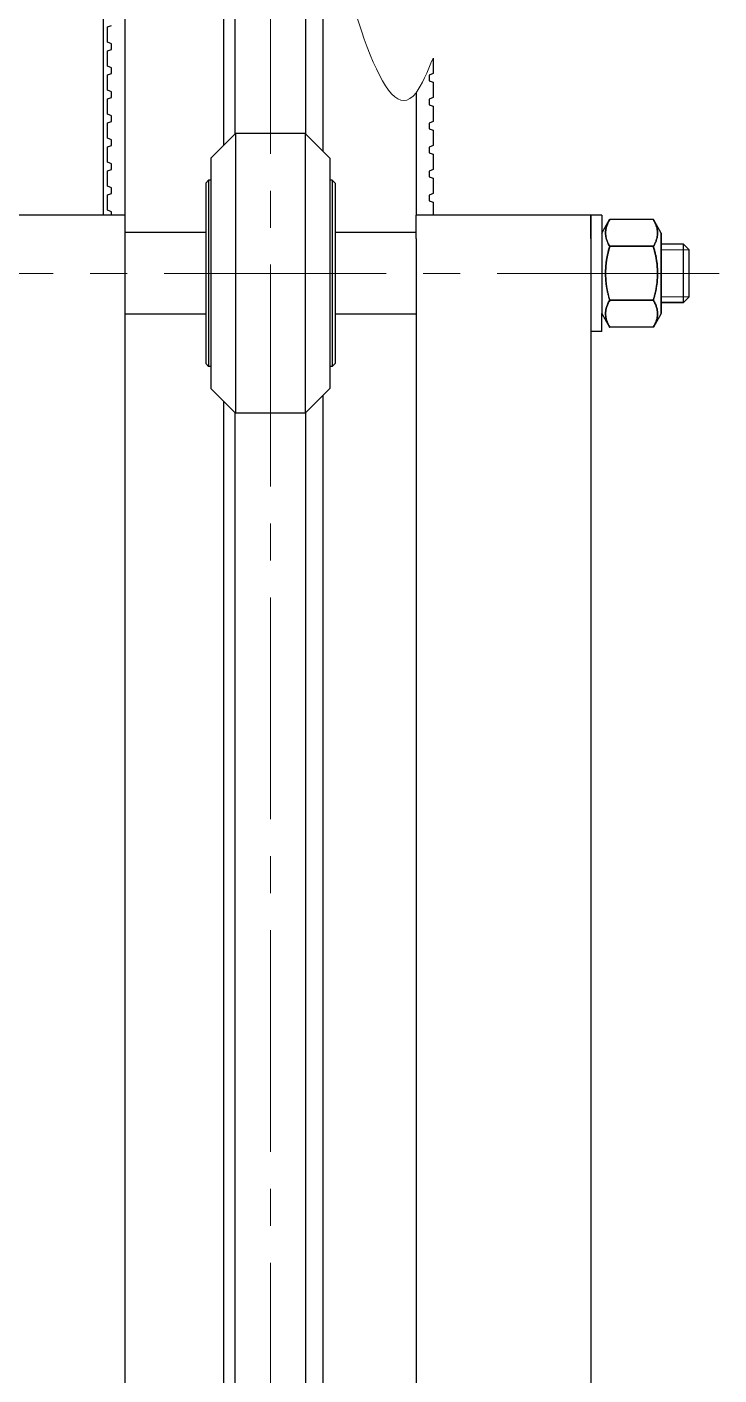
# Model space of a CAD drawing. Header units: millimetres. Extents: x 587 to 10361, y -8386 to 1488.
# Drawn here: x 8396.9 to 8456.2, y -6219.2 to -6103.5 of the extents above; entities that cross this region are included whole.
import ezdxf

# ---------------------------------------------------------------- set-up
doc = ezdxf.new("R2010")
doc.units = ezdxf.units.MM
doc.linetypes.add('ACAD_ISO10W100', pattern=[18, 12, -3, 0, -3])
doc.linetypes.add('CENTER2', pattern=[28.575, 19.05, -3.175, 3.175, -3.175])
for name, color, linetype, lineweight in [('Cienka', 30, 'Continuous', 0), ('Gruba', 7, 'Continuous', 30), ('Przekrój', 50, 'Continuous', 15), ('Symetria', 210, 'ACAD_ISO10W100', 0), ('Widoczne (ISO)', 7, 'Continuous', 30)]:
    doc.layers.add(name, color=color, linetype=linetype, lineweight=lineweight)

# ---------------------------------------------------------------- blocks, each defined once
blk = doc.blocks.new('*U480')
at = {"layer": 'Symetria', "color": 0, "linetype": 'CENTER2', "transparency": 16777216}
blk.add_line((72.06, 0), (-4.46, 0), dxfattribs=at)
blk = doc.blocks.new('*U485')
at = {"layer": 'Symetria', "color": 0, "linetype": 'CENTER2', "transparency": 16777216}
blk.add_line((0, 178.96), (0, -453.55), dxfattribs=at)

msp = doc.modelspace()

# ---------------------------------------------------------------- linework, layer by layer
at = {"layer": 'Cienka'}
for p, q in [((8451.289, -6122.616), (8453.689, -6122.616)), ((8453.689, -6122.616), (8451.289, -6122.616)), ((8453.689, -6126.659), (8451.289, -6126.659)), ((8451.289, -6126.659), (8453.689, -6126.659))]:
    msp.add_line(p, q, dxfattribs=at)
at = {"layer": 'Gruba'}
for p, q in [((8403.398, -6062.306), (8403.399, -6119.637)), ((8405.245, -6062.896), (8405.245, -6119.637)), ((8413.72, -6078.826), (8413.72, -6113.662)), ((8414.72, -6112.662), (8414.72, -6079.307)), ((8420.77, -6087.921), (8420.77, -6112.662)), ((8422.27, -6114.162), (8422.27, -6092.384)), ((8403.758, -6103.478), (8404.108, -6103.351)), ((8403.758, -6104.794), (8403.758, -6103.478)), ((8404.108, -6104.921), (8403.758, -6104.794)), ((8403.758, -6105.539), (8404.108, -6105.412)), ((8403.758, -6106.855), (8403.758, -6105.539)), ((8404.108, -6105.412), (8404.108, -6104.921)), ((8404.108, -6106.982), (8403.758, -6106.855)), ((8431.708, -6106.165), (8431.708, -6107.481)), ((8403.758, -6107.6), (8404.108, -6107.472)), ((8403.758, -6108.915), (8403.758, -6107.6)), ((8404.108, -6107.472), (8404.108, -6106.982)), ((8431.708, -6107.481), (8431.358, -6107.608)), ((8431.358, -6107.608), (8431.358, -6108.098)), ((8404.108, -6109.043), (8403.758, -6108.915)), ((8404.108, -6109.533), (8404.108, -6109.043)), ((8430.245, -6109.129), (8430.245, -6119.637)), ((8431.358, -6108.098), (8431.708, -6108.226)), ((8431.708, -6108.226), (8431.708, -6109.541)), ((8403.758, -6109.661), (8404.108, -6109.533)), ((8403.758, -6110.976), (8403.758, -6109.661)), ((8431.708, -6109.541), (8431.358, -6109.669)), ((8431.358, -6109.669), (8431.358, -6110.159)), ((8431.358, -6110.159), (8431.708, -6110.287)), ((8431.708, -6110.287), (8431.708, -6111.602)), ((8404.108, -6111.103), (8403.758, -6110.976)), ((8404.108, -6111.594), (8404.108, -6111.103)), ((8403.758, -6111.721), (8404.108, -6111.594)), ((8403.758, -6113.037), (8403.758, -6111.721)), ((8412.645, -6114.737), (8414.745, -6112.637)), ((8420.745, -6112.637), (8414.745, -6112.637)), ((8414.745, -6112.637), (8414.745, -6136.637)), ((8422.845, -6114.737), (8420.745, -6112.637)), ((8420.745, -6112.637), (8420.745, -6136.637)), ((8431.708, -6111.602), (8431.358, -6111.73)), ((8431.358, -6111.73), (8431.358, -6112.22)), ((8431.358, -6112.22), (8431.708, -6112.347)), ((8431.708, -6112.347), (8431.708, -6113.663)), ((8404.108, -6113.164), (8403.758, -6113.037)), ((8403.758, -6113.782), (8404.108, -6113.655)), ((8403.758, -6115.098), (8403.758, -6113.782)), ((8404.108, -6113.655), (8404.108, -6113.164)), ((8431.708, -6113.663), (8431.358, -6113.79)), ((8431.358, -6113.79), (8431.358, -6114.281)), ((8412.645, -6114.737), (8412.645, -6134.537)), ((8422.845, -6114.737), (8422.845, -6134.537)), ((8431.358, -6114.281), (8431.708, -6114.408)), ((8431.708, -6114.408), (8431.708, -6115.724)), ((8404.108, -6115.225), (8403.758, -6115.098)), ((8403.758, -6115.843), (8404.108, -6115.716)), ((8403.758, -6117.159), (8403.758, -6115.843)), ((8404.108, -6115.716), (8404.108, -6115.225)), ((8431.708, -6115.724), (8431.358, -6115.851)), ((8431.358, -6115.851), (8431.358, -6116.342)), ((8404.108, -6117.286), (8403.758, -6117.159)), ((8404.108, -6117.776), (8404.108, -6117.286)), ((8412.195, -6116.887), (8412.445, -6116.637)), ((8412.195, -6116.887), (8412.195, -6132.387)), ((8412.645, -6116.637), (8412.445, -6116.637)), ((8412.445, -6116.637), (8412.445, -6132.637)), ((8423.045, -6116.637), (8422.845, -6116.637)), ((8423.295, -6116.887), (8423.045, -6116.637)), ((8423.045, -6116.637), (8423.045, -6132.637)), ((8423.295, -6116.887), (8423.295, -6132.387)), ((8431.358, -6116.342), (8431.708, -6116.469)), ((8431.708, -6116.469), (8431.708, -6117.785)), ((8403.758, -6117.904), (8404.108, -6117.776)), ((8403.758, -6119.219), (8403.758, -6117.904)), ((8431.708, -6117.785), (8431.358, -6117.912)), ((8431.358, -6117.912), (8431.358, -6118.402)), ((8431.358, -6118.402), (8431.708, -6118.53)), ((8405.245, -6119.637), (8390.245, -6119.637)), ((8404.108, -6119.347), (8403.758, -6119.219)), ((8404.108, -6119.637), (8404.108, -6119.347)), ((8405.245, -6119.637), (8405.245, -6121.637)), ((8445.245, -6119.637), (8430.245, -6119.637)), ((8430.245, -6121.637), (8430.245, -6119.637)), ((8431.708, -6118.53), (8431.708, -6119.637)), ((8445.245, -6119.637), (8445.245, -6239.637)), ((8445.245, -6121.637), (8445.245, -6119.637)), ((8446.189, -6119.637), (8445.245, -6119.637)), ((8446.189, -6119.637), (8446.189, -6121.187)), ((8450.614, -6120.018), (8446.864, -6120.018)), ((8451.289, -6121.187), (8450.619, -6120.027)), ((8412.195, -6121.137), (8405.245, -6121.137)), ((8405.245, -6121.637), (8405.245, -6248.487)), ((8430.245, -6121.137), (8423.295, -6121.137)), ((8430.245, -6121.637), (8430.245, -6248.637)), ((8451.289, -6121.187), (8451.289, -6128.087)), ((8450.614, -6122.314), (8446.864, -6122.314)), ((8453.21, -6122.137), (8451.289, -6122.137)), ((8453.689, -6122.616), (8453.21, -6122.137)), ((8453.689, -6122.616), (8453.21, -6122.137)), ((8453.21, -6127.137), (8453.21, -6122.137)), ((8453.689, -6126.659), (8453.689, -6122.616)), ((8450.614, -6126.933), (8446.864, -6126.933)), ((8453.21, -6127.137), (8451.289, -6127.137)), ((8453.689, -6126.659), (8453.21, -6127.137)), ((8453.689, -6126.659), (8453.21, -6127.137)), ((8412.195, -6128.137), (8405.245, -6128.137)), ((8430.245, -6128.137), (8423.295, -6128.137)), ((8446.189, -6129.637), (8446.189, -6128.087)), ((8451.289, -6128.087), (8450.619, -6129.247)), ((8446.189, -6129.637), (8445.245, -6129.637)), ((8450.614, -6129.256), (8446.864, -6129.256)), ((8412.195, -6132.387), (8412.445, -6132.637)), ((8412.645, -6132.637), (8412.445, -6132.637)), ((8423.045, -6132.637), (8422.845, -6132.637)), ((8423.295, -6132.387), (8423.045, -6132.637)), ((8412.645, -6134.537), (8414.745, -6136.637)), ((8422.845, -6134.537), (8420.745, -6136.637)), ((8413.72, -6135.612), (8413.72, -6248.637)), ((8422.27, -6248.637), (8422.27, -6135.112)), ((8414.72, -6248.637), (8414.72, -6136.612)), ((8420.745, -6136.637), (8414.745, -6136.637)), ((8420.77, -6136.612), (8420.77, -6248.637))]:
    msp.add_line(p, q, dxfattribs=at)
for points, weights in [([(8446.864, -6122.314), (8446.197, -6121.166), (8446.864, -6120.018)], [1, 1.15470053838, 1]), ([(8450.614, -6120.018), (8451.281, -6121.166), (8450.614, -6122.314)], [1, 1.15470053838, 1]), ([(8446.864, -6126.933), (8446.197, -6124.624), (8446.864, -6122.314)], [1, 1.15470053838, 1]), ([(8450.614, -6122.314), (8451.281, -6124.624), (8450.614, -6126.933)], [1, 1.15470053838, 1]), ([(8446.864, -6129.256), (8446.197, -6128.095), (8446.864, -6126.933)], [1, 1.15470053838, 1]), ([(8450.614, -6126.933), (8451.281, -6128.095), (8450.614, -6129.256)], [1, 1.15470053838, 1]), ([(8446.858, -6129.247), (8446.861, -6129.251), (8446.864, -6129.256)], [1.00102016305, 1.00051177456, 1]), ([(8450.614, -6129.256), (8450.616, -6129.251), (8450.619, -6129.247)], [1, 1.00051177456, 1.00102016305])]:
    msp.add_rational_spline(points, weights, degree=2, dxfattribs=at)
at = {"layer": 'Przekrój'}
msp.add_spline([(8403.396, -6062.305), (8405.245, -6062.896), (8411.346, -6077.473), (8414.72, -6079.307), (8422.27, -6092.384), (8430.245, -6109.129), (8431.708, -6106.165)], degree=3, dxfattribs=at)
at = {"layer": 'Widoczne (ISO)'}
for p, q in [((8445.245, -6121.187), (8445.245, -6119.637)), ((8446.189, -6121.187), (8446.858, -6120.027)), ((8450.614, -6120.018), (8446.864, -6120.018)), ((8451.289, -6121.187), (8450.619, -6120.027)), ((8445.245, -6121.187), (8445.245, -6121.187)), ((8446.189, -6121.187), (8446.189, -6128.087)), ((8451.289, -6122.137), (8451.289, -6121.187)), ((8450.614, -6122.341), (8446.864, -6122.341)), ((8453.21, -6122.137), (8451.289, -6122.137)), ((8451.289, -6128.087), (8451.289, -6122.137)), ((8453.689, -6126.659), (8453.689, -6122.616)), ((8450.614, -6126.96), (8446.864, -6126.96)), ((8451.289, -6127.137), (8453.21, -6127.137)), ((8446.189, -6128.087), (8446.858, -6129.247)), ((8451.289, -6128.087), (8450.619, -6129.247)), ((8450.614, -6129.256), (8446.864, -6129.256))]:
    msp.add_line(p, q, dxfattribs=at)
for points, weights in [([(8446.864, -6120.018), (8446.197, -6121.18), (8446.864, -6122.341)], [1, 1.15470053838, 1]), ([(8446.858, -6120.027), (8446.861, -6120.023), (8446.864, -6120.018)], [1.00102016305, 1.00051177456, 1]), ([(8450.614, -6120.018), (8450.616, -6120.023), (8450.619, -6120.027)], [1, 1.00051177456, 1.00102016305]), ([(8450.614, -6122.341), (8451.281, -6121.18), (8450.614, -6120.018)], [1, 1.15470053838, 1]), ([(8446.864, -6122.341), (8446.197, -6124.65), (8446.864, -6126.96)], [1, 1.15470053838, 1]), ([(8450.614, -6126.96), (8451.281, -6124.65), (8450.614, -6122.341)], [1, 1.15470053838, 1]), ([(8446.864, -6126.96), (8446.197, -6128.108), (8446.864, -6129.256)], [1, 1.15470053838, 1]), ([(8450.614, -6129.256), (8451.281, -6128.108), (8450.614, -6126.96)], [1, 1.15470053838, 1])]:
    msp.add_rational_spline(points, weights, degree=2, dxfattribs=at)

# ---------------------------------------------------------------- block references
at = {"layer": 'Symetria', "linetype": 'CENTER2'}
for name, p in [('*U485', (8417.745, -6102.825)), ('*U480', (8384.184, -6124.637))]:
    msp.add_blockref(name, p, dxfattribs=at)

doc.saveas('drawing.dxf')
